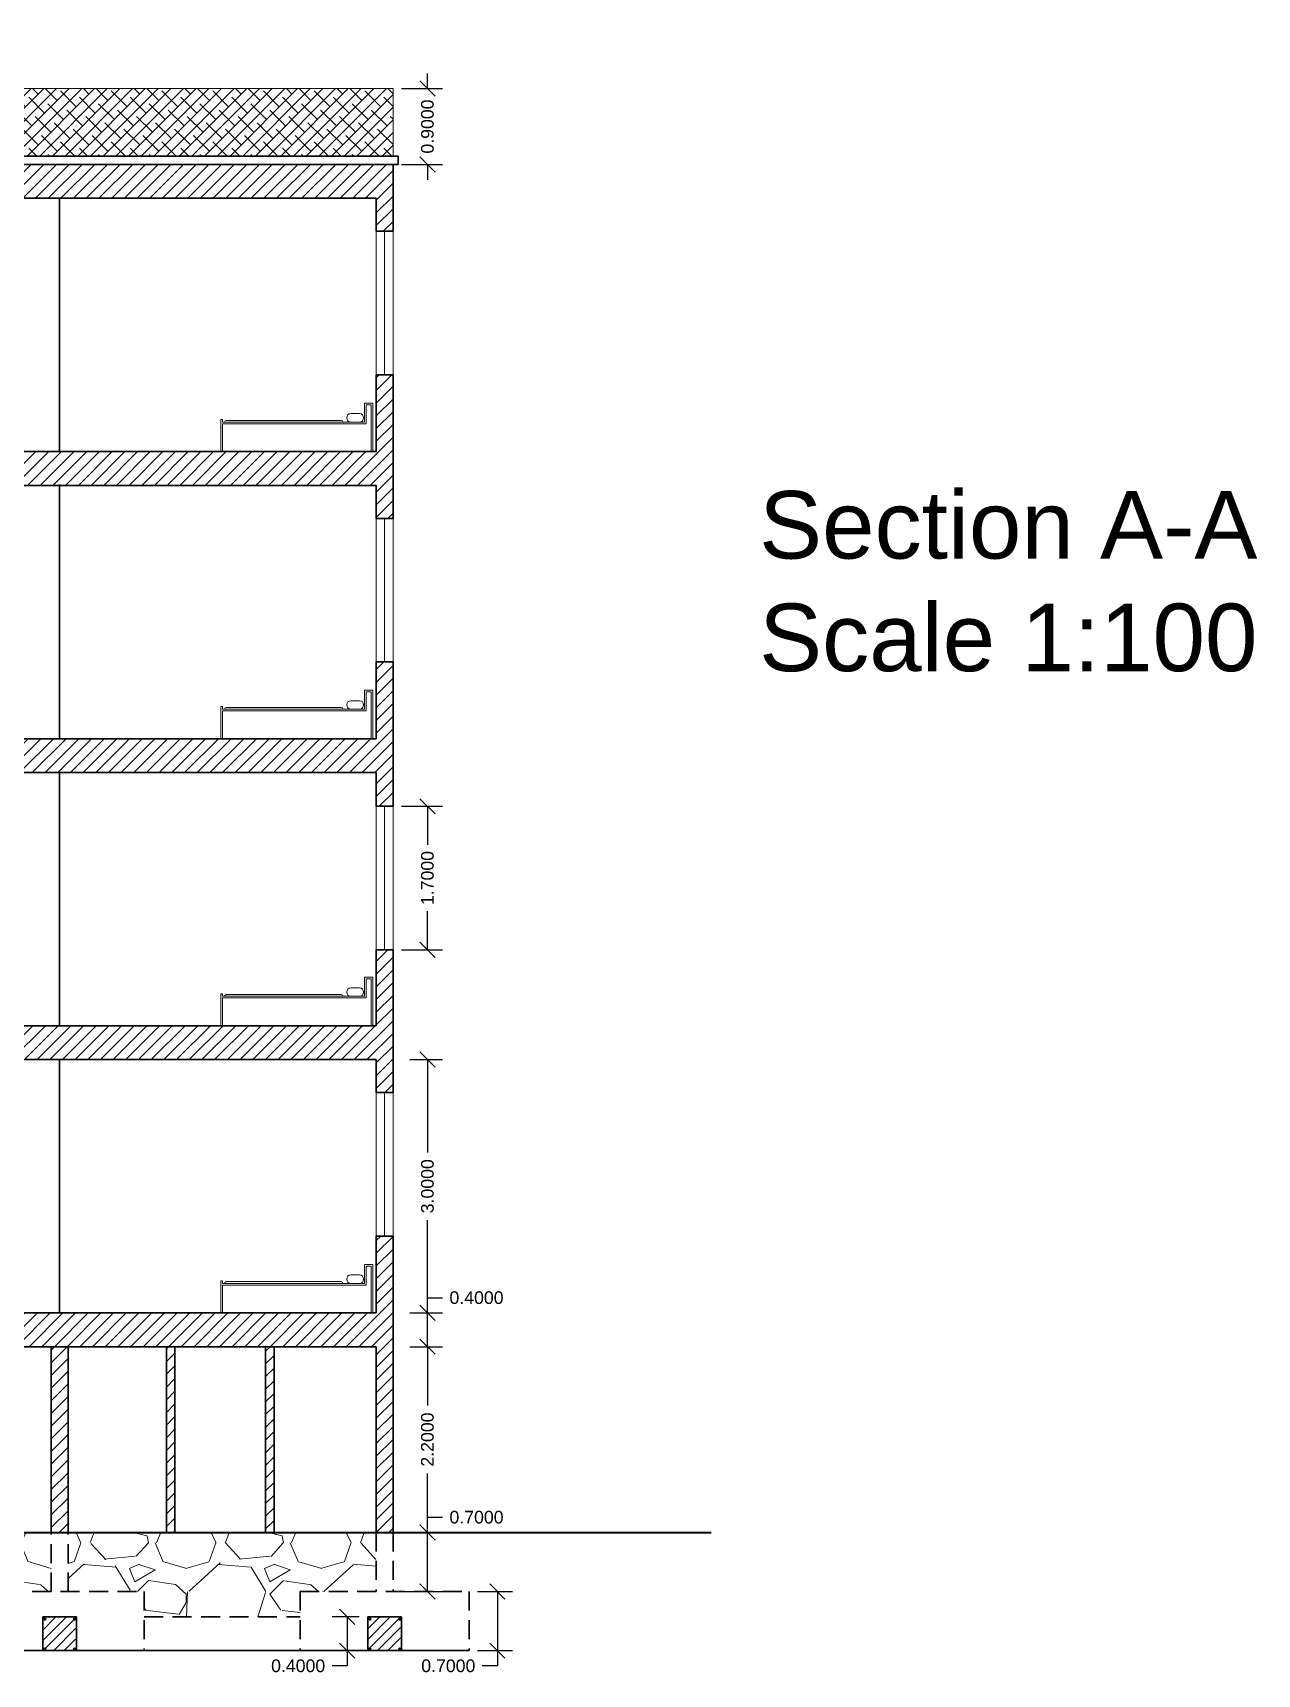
# Model space of a CAD drawing. Header units: inches. Extents: x 31 to 62.3, y 33.7 to 54.4.
# Drawn here: x 47.79 to 62.29, y 33.65 to 53.09 of the extents above; entities that cross this region are included whole.
import ezdxf

# ---------------------------------------------------------------- set-up
doc = ezdxf.new("R2010")
doc.units = ezdxf.units.IN
doc.header["$LTSCALE"] = 0.9
doc.header["$MEASUREMENT"] = 0
doc.linetypes.add('DASHED2', pattern=[0.375, 0.25, -0.125])
doc.styles.get("Standard").update_dxf_attribs({"font": 'arial.ttf'})
doc.dimstyles.get("Standard").update_dxf_attribs({"dimtxt": 0.15, "dimasz": 0.18, "dimexe": 0.18, "dimexo": 0.1, "dimgap": 0.09, "dimtad": 0, "dimtoh": 1, "dimdec": 4, "dimzin": 0, "dimdsep": 46, "dimtxsty": 'Standard', "dimblk": 'OBLIQUE', "dimcen": 0.09, "dimadec": 0, "dimazin": 0, "dimtfac": 1, "dimtdec": 4, "dimtofl": 0, "dimtmove": 0, "dimatfit": 3, "dimldrblk": 'OBLIQUE', "dimfxl": 1, "dimtolj": 1, "dimtzin": 0, "dimarcsym": 0})
pattern_1 = [(45, (0, 0), (-0.07513009550107068, 0.07513009550107068), [])]

# ---------------------------------------------------------------- blocks, each defined once
blk = doc.blocks.new('_Oblique')
at = {"color": 0, "linetype": 'ByBlock', "lineweight": -2}
blk.add_line((-0.5, -0.5), (0.5, 0.5), dxfattribs=at)
blk = doc.blocks.new('*D7')
at = {"color": 0, "lineweight": -2, "transparency": 16777216}
for p, q in [((52.26094364487037, 37.5321028570538), (52.64771582678019, 37.5321028570538)), ((52.46771582678019, 37.5321028570538), (52.46771582678019, 36.83448348461178)), ((52.46771582678019, 35.3321028570538), (52.46771582678019, 36.02972222949582)), ((52.26094364487038, 35.3321028570538), (52.64771582678019, 35.3321028570538))]:
    blk.add_line(p, q, dxfattribs=at)
at = {"layer": 'Defpoints', "color": 0, "lineweight": 9, "transparency": 16777216}
for p in [(51.86094364487037, 37.5321028570538), (51.86094364487038, 35.3321028570538), (52.46771582678019, 35.3321028570538)]:
    blk.add_point(p, dxfattribs=at)
at = {"color": 0, "lineweight": -2, "transparency": 16777216, "xscale": 0.18, "yscale": 0.18, "zscale": 0.18}
for p, rotation in [((52.46771582678019, 37.5321028570538), 90), ((52.46771582678019, 35.3321028570538), 270)]:
    blk.add_blockref('_Oblique', p, dxfattribs=dict(at, rotation=rotation))
at = {"color": 0, "lineweight": 9, "transparency": 16777216, "insert": (52.46771582678019, 36.43210285705378), "char_height": 0.15, "attachment_point": 5, "rotation": 90}
blk.add_mtext('\\A1;2.2000', dxfattribs=at)
blk = doc.blocks.new('*D8')
at = {"color": 0, "lineweight": -2, "transparency": 16777216}
for p, q in [((53.06094364487038, 34.63210285705379), (53.47603471502475, 34.63210285705379)), ((53.29603471502475, 34.63210285705379), (53.29603471502475, 33.93210285705379)), ((53.06094364487038, 33.93210285705379), (53.47603471502475, 33.93210285705379)), ((53.29603471502475, 33.93210285705379), (53.29603471502475, 33.75210285705379)), ((53.29603471502475, 33.75210285705379), (53.11603471502475, 33.75210285705379))]:
    blk.add_line(p, q, dxfattribs=at)
at = {"layer": 'Defpoints', "color": 0, "lineweight": 9, "transparency": 16777216}
for p in [(52.96094364487038, 34.63210285705379), (52.96094364487038, 33.93210285705379), (53.29603471502475, 33.93210285705379)]:
    blk.add_point(p, dxfattribs=at)
at = {"color": 0, "lineweight": -2, "transparency": 16777216, "xscale": 0.18, "yscale": 0.18, "zscale": 0.18}
for p, rotation in [((53.29603471502475, 34.63210285705379), 90), ((53.29603471502475, 33.93210285705379), 270)]:
    blk.add_blockref('_Oblique', p, dxfattribs=dict(at, rotation=rotation))
at = {"color": 0, "lineweight": 9, "transparency": 16777216, "insert": (52.71493307791696, 33.75210285705377), "char_height": 0.15, "attachment_point": 5}
blk.add_mtext('\\A1;0.7000', dxfattribs=at)
blk = doc.blocks.new('*D9')
at = {"color": 0, "lineweight": -2, "transparency": 16777216}
for p, q in [((51.66094364487037, 34.3321028570538), (51.33788642792832, 34.3321028570538)), ((51.51788642792832, 34.3321028570538), (51.51788642792832, 33.9321028570538)), ((51.66094364487037, 33.9321028570538), (51.33788642792832, 33.9321028570538)), ((51.51788642792832, 33.9321028570538), (51.51788642792832, 33.7521028570538)), ((51.51788642792832, 33.7521028570538), (51.33788642792832, 33.7521028570538))]:
    blk.add_line(p, q, dxfattribs=at)
at = {"layer": 'Defpoints', "color": 0, "lineweight": 9, "transparency": 16777216}
for p in [(51.76094364487037, 34.3321028570538), (51.51788642792832, 33.9321028570538), (51.76094364487037, 33.9321028570538)]:
    blk.add_point(p, dxfattribs=at)
at = {"color": 0, "lineweight": -2, "transparency": 16777216, "xscale": 0.18, "yscale": 0.18, "zscale": 0.18}
for p, rotation in [((51.51788642792832, 34.3321028570538), 90), ((51.51788642792832, 33.9321028570538), 270)]:
    blk.add_blockref('_Oblique', p, dxfattribs=dict(at, rotation=rotation))
at = {"color": 0, "lineweight": 9, "transparency": 16777216, "insert": (50.93678479082053, 33.75210285705378), "char_height": 0.15, "attachment_point": 5}
blk.add_mtext('\\A1;0.4000', dxfattribs=at)
blk = doc.blocks.new('*D10')
at = {"color": 0, "lineweight": -2, "transparency": 16777216}
for p, q in [((52.46771582678014, 35.3321028570538), (52.46771582678014, 35.5121028570538)), ((52.46771582678014, 35.5121028570538), (52.64771582678014, 35.5121028570538)), ((52.16094364487038, 35.3321028570538), (52.64771582678014, 35.3321028570538)), ((52.46771582678014, 34.63210285705379), (52.46771582678014, 35.3321028570538)), ((52.16094364487038, 34.63210285705379), (52.64771582678014, 34.63210285705379))]:
    blk.add_line(p, q, dxfattribs=at)
at = {"layer": 'Defpoints', "color": 0, "lineweight": 9, "transparency": 16777216}
for p in [(52.06094364487038, 35.3321028570538), (52.46771582678014, 35.3321028570538), (52.06094364487038, 34.63210285705379)]:
    blk.add_point(p, dxfattribs=at)
at = {"color": 0, "lineweight": -2, "transparency": 16777216, "xscale": 0.18, "yscale": 0.18, "zscale": 0.18}
for p, rotation in [((52.46771582678014, 35.3321028570538), 90), ((52.46771582678014, 34.63210285705379), 270)]:
    blk.add_blockref('_Oblique', p, dxfattribs=dict(at, rotation=rotation))
at = {"color": 0, "lineweight": 9, "transparency": 16777216, "insert": (53.04881746388791, 35.51210285705378), "char_height": 0.15, "attachment_point": 5}
blk.add_mtext('\\A1;0.7000', dxfattribs=at)
blk = doc.blocks.new('*D11')
at = {"color": 0, "lineweight": -2, "transparency": 16777216}
for p, q in [((52.46771582678025, 37.9321028570538), (52.46771582678025, 38.1121028570538)), ((52.46771582678025, 38.1121028570538), (52.64771582678025, 38.1121028570538)), ((52.26094364487037, 37.9321028570538), (52.64771582678025, 37.9321028570538)), ((52.46771582678025, 37.53210285705379), (52.46771582678025, 37.9321028570538)), ((52.26094364487038, 37.53210285705379), (52.64771582678025, 37.53210285705379))]:
    blk.add_line(p, q, dxfattribs=at)
at = {"layer": 'Defpoints', "color": 0, "lineweight": 9, "transparency": 16777216}
for p in [(51.86094364487037, 37.9321028570538), (52.46771582678025, 37.9321028570538), (51.86094364487038, 37.53210285705379)]:
    blk.add_point(p, dxfattribs=at)
at = {"color": 0, "lineweight": -2, "transparency": 16777216, "xscale": 0.18, "yscale": 0.18, "zscale": 0.18}
for p, rotation in [((52.46771582678025, 37.9321028570538), 90), ((52.46771582678025, 37.53210285705379), 270)]:
    blk.add_blockref('_Oblique', p, dxfattribs=dict(at, rotation=rotation))
at = {"color": 0, "lineweight": 9, "transparency": 16777216, "insert": (53.04881746388802, 38.11210285705378), "char_height": 0.15, "attachment_point": 5}
blk.add_mtext('\\A1;0.4000', dxfattribs=at)
blk = doc.blocks.new('*D12')
at = {"color": 0, "lineweight": -2, "transparency": 16777216}
for p, q in [((52.26094364487039, 40.93210285705379), (52.64771582678031, 40.93210285705379)), ((52.46771582678031, 40.93210285705379), (52.46771582678031, 39.83315333454357)), ((52.46771582678031, 37.93210285705381), (52.46771582678031, 39.03105237956403)), ((52.26094364487039, 37.93210285705381), (52.64771582678031, 37.93210285705381))]:
    blk.add_line(p, q, dxfattribs=at)
at = {"layer": 'Defpoints', "color": 0, "lineweight": 9, "transparency": 16777216}
for p in [(51.86094364487039, 40.93210285705379), (52.46771582678031, 40.93210285705379), (51.86094364487039, 37.93210285705381)]:
    blk.add_point(p, dxfattribs=at)
at = {"color": 0, "lineweight": -2, "transparency": 16777216, "xscale": 0.18, "yscale": 0.18, "zscale": 0.18}
for p, rotation in [((52.46771582678031, 40.93210285705379), 90), ((52.46771582678031, 37.93210285705381), 270)]:
    blk.add_blockref('_Oblique', p, dxfattribs=dict(at, rotation=rotation))
at = {"color": 0, "lineweight": 9, "transparency": 16777216, "insert": (52.4677158267803, 39.43210285705378), "char_height": 0.15, "attachment_point": 5, "rotation": 90}
blk.add_mtext('\\A1;3.0000', dxfattribs=at)
blk = doc.blocks.new('*D20')
at = {"color": 0, "lineweight": -2, "transparency": 16777216}
for p, q in [((52.16094364487038, 43.9321028570538), (52.64771582678033, 43.9321028570538)), ((52.46771582678033, 43.9321028570538), (52.46771582678033, 43.47614446687644)), ((52.46771582678033, 42.2321028570538), (52.46771582678033, 42.68806124723115)), ((52.16094364487037, 42.2321028570538), (52.64771582678033, 42.2321028570538))]:
    blk.add_line(p, q, dxfattribs=at)
at = {"layer": 'Defpoints', "color": 0, "lineweight": 9, "transparency": 16777216}
for p in [(52.06094364487038, 43.9321028570538), (52.06094364487037, 42.2321028570538), (52.46771582678033, 42.2321028570538)]:
    blk.add_point(p, dxfattribs=at)
at = {"color": 0, "lineweight": -2, "transparency": 16777216, "xscale": 0.18, "yscale": 0.18, "zscale": 0.18}
for p, rotation in [((52.46771582678033, 43.9321028570538), 90), ((52.46771582678033, 42.2321028570538), 270)]:
    blk.add_blockref('_Oblique', p, dxfattribs=dict(at, rotation=rotation))
at = {"color": 0, "lineweight": 9, "transparency": 16777216, "insert": (52.46771582678033, 43.08210285705378), "char_height": 0.15, "attachment_point": 5, "rotation": 90}
blk.add_mtext('\\A1;1.7000', dxfattribs=at)
blk = doc.blocks.new('*D21')
at = {"color": 0, "lineweight": -2, "transparency": 16777216}
for p, q in [((52.46771582678044, 52.43210285705396), (52.46771582678044, 52.61210285705396)), ((52.16094364487039, 52.43210285705396), (52.64771582678044, 52.43210285705396)), ((52.16094364487038, 51.53210285705381), (52.64771582678044, 51.53210285705381)), ((52.46771582678044, 51.53210285705381), (52.46771582678044, 51.35210285705381))]:
    blk.add_line(p, q, dxfattribs=at)
at = {"layer": 'Defpoints', "color": 0, "lineweight": 9, "transparency": 16777216}
for p in [(52.06094364487038, 52.43210285705396), (52.46771582678044, 52.43210285705396), (52.06094364487038, 51.53210285705381)]:
    blk.add_point(p, dxfattribs=at)
at = {"color": 0, "lineweight": -2, "transparency": 16777216, "xscale": 0.18, "yscale": 0.18, "zscale": 0.18}
for p, rotation in [((52.46771582678044, 52.43210285705396), 270), ((52.46771582678044, 51.53210285705381), 90)]:
    blk.add_blockref('_Oblique', p, dxfattribs=dict(at, rotation=rotation))
at = {"color": 0, "lineweight": 9, "transparency": 16777216, "insert": (52.46771582678044, 51.98210285705386), "char_height": 0.15, "attachment_point": 5, "rotation": 90}
blk.add_mtext('\\A1;0.9000', dxfattribs=at)

msp = doc.modelspace()

# ---------------------------------------------------------------- hatches: boundary and pattern name
at = {"lineweight": 9, "true_color": 0xafd9aa}
h = msp.add_hatch(dxfattribs=at)
h.set_pattern_fill('ANSI38', color=9, scale=0.85)
h.set_pattern_definition([(45, (0, 0), (-0.07513009550107068, 0.07513009550107068), []), (135, (0, 0), (-0.225390286503212, 0.07513009550107069), [0.265625, -0.159375])])
h.paths.add_polyline_path([(42.21094364487035, 52.43210285705384), (34.06094364487035, 52.43210285705378), (34.06094364487036, 51.63210285705378), (42.21094364487035, 51.63210285705378)])
h.paths.add_polyline_path([(52.06094364487034, 52.43210285705393), (45.21094364487035, 52.43210285705387), (45.21094364487035, 51.63210285705377), (52.06094364487036, 51.63210285705377)])
h.paths.add_polyline_path([(46.05446628905058, 52.37608307533483), (46.05446628905058, 53.09201076974138), (45.74535987704512, 53.09201076974138), (45.74535987704512, 52.37608307533483)], flags=9)
at = {"lineweight": 9}
h = msp.add_hatch(dxfattribs=at)
h.set_pattern_fill('ANSI31', color=256, scale=0.85)
h.set_pattern_definition(pattern_1)
h.paths.add_polyline_path([(52.06094364487035, 49.04210285705378), (51.86094364487035, 49.04210285705378), (51.86094364487035, 48.13210285705378), (45.01094364487034, 48.13210285705378), (45.01094364487034, 47.73210285705378), (51.86094364487035, 47.73210285705378), (51.86094364487034, 47.34210285705378), (52.06094364487035, 47.34210285705378)])
h.paths.add_polyline_path([(52.06094364487035, 45.64210285705378), (51.86094364487034, 45.64210285705378), (51.86094364487035, 44.73210285705378), (45.01094364487034, 44.73210285705377), (43.61094364487035, 44.73210285705379), (43.61094364487041, 44.33210285705378), (45.01094364487036, 44.33210285705378), (51.86094364487035, 44.33210285705378), (51.86094364487035, 43.93210285705378), (52.06094364487035, 43.93210285705378)])
h.paths.add_polyline_path([(52.06094364487035, 42.23210285705378), (51.86094364487035, 42.23210285705378), (51.86094364487035, 41.33210285705378), (45.01094364487034, 41.33210285705378), (43.61094364487035, 41.33210285705379), (43.61094364487034, 40.93210285705378), (45.01094364487034, 40.93210285705378), (51.86094364487036, 40.93210285705378), (51.86094364487037, 40.54210285705378), (52.06094364487035, 40.54210285705378)])
h.paths.add_polyline_path([(52.06094364487035, 38.84210285705377), (51.86094364487037, 38.84210285705377), (51.86094364487036, 37.93210285705378), (43.61094364487034, 37.93210285705378), (43.61094364487034, 37.53210285705379), (51.86094364487035, 37.53210285705379), (51.86094364487035, 35.33210285705378), (52.06094364487035, 35.33210285705378)])
h.paths.add_polyline_path([(45.01094364487034, 51.53210285705378), (45.0109436448703, 51.13210285705377), (51.86094364487035, 51.13210285705378), (51.86094364487035, 50.74210285705378), (52.06094364487035, 50.74210285705378), (52.06094364487035, 51.53210285705378)])
h = msp.add_hatch(dxfattribs=at)
h.set_pattern_fill('ANSI31', color=256, scale=0.85)
h.set_pattern_definition(pattern_1)
h.paths.add_polyline_path([(48.21094364487035, 37.53210285705379), (48.01094364487034, 37.53210285705379), (48.01094364487034, 35.33210285705378), (48.21094364487035, 35.33210285705378)])
h = msp.add_hatch(dxfattribs=at)
h.set_pattern_fill('ANSI31', color=256, scale=0.85)
h.set_pattern_definition(pattern_1)
h.paths.add_polyline_path([(49.47594364487035, 37.53210285705379), (49.37594364487035, 37.53210285705379), (49.37594364487035, 35.33210285705378), (49.47594364487035, 35.33210285705378)])
h.paths.add_polyline_path([(50.65094364487035, 37.53210285705379), (50.55094364487034, 37.53210285705379), (50.55094364487034, 35.33210285705378), (50.65094364487035, 35.33210285705378)])
h = msp.add_hatch(dxfattribs=at)
h.set_pattern_fill('GRAVEL', color=15, scale=1.6)
h.set_pattern_definition([(228.012787504, (1.152, 1.6), (-12.8000000000001, -14.4), [0.2152576, -21.31054087531792]), (184.969740728, (1.008, 1.44), (19.19999999999996, 1.600000000000056), [0.3693888, -36.56947961796799]), (132.510447078, (0.64, 1.408), (16.00000000000018, -17.59999999999978), [0.2604608, -25.78565215375952]), (267.273689006, (0.016, 1.008), (1.600000000000039, 32.00000000000003), [0.3363807999999999, -33.30169286660639]), (292.833654178, (0, 0.6719999999999999), (-7.99999999999998, 19.20000000000005), [0.3298479999999999, -32.65499700494127]), (357.273689006, (0.128, 0.368), (-32.00000000000003, 1.600000000000041), [0.3363807999999999, -33.30169286660639]), (37.6942404667, (0.4639999999999999, 0.352), (-20.8, -15.99999999999996), [0.4448463999999999, -44.03975767826559]), (72.2553283749, (0.816, 0.624), (11.20000000000004, 35.2), [0.4199807999999999, -41.57811439490143]), (121.429565615, (0.9439999999999998, 1.024), (-12.80000000000003, 20.79999999999998), [0.33752, -33.41451697556639]), (175.236358309, (0.7679999999999999, 1.312), (17.59999999999997, -1.600000000000061), [0.3853312, -18.88122012606768]), (222.397437798, (0.384, 1.344), (-19.19999999999994, -17.59999999999995), [0.4983167999999999, -49.33340000767183]), (138.814074834, (1.6, 0.9919999999999999), (-11.20000000000005, 9.6), [0.1700815999999999, -16.83815170037552]), (171.46923439, (1.472, 1.104), (20.8, -3.199999999999992), [0.3235792, -32.0344182658512]), (225, (1.152, 1.152), (-1.77635683940025e-16, -1.599999999999893), [0.2262736, -2.03646809979696]), (203.198590514, (1.04, 1.344), (7.999999999999982, 3.19999999999996), [0.1218528, -12.06338416938224]), (291.801409486, (0.9279999999999998, 1.296), (-1.599999999999494, 4.800000000000164), [0.1723248, -8.4439388914152]), (30.96375653209999, (0.9919999999999999, 1.136), (4.800000000000085, 3.199999999999967), [0.2798864, -9.049636631752477]), (161.565051177, (1.232, 1.28), (3.200000000000018, -1.599999999999963), [0.2023856, -4.857258656269439]), (16.389540334, (0, 1.296), (15.99999999999994, 4.80000000000007), [0.28352, -28.06855223467104]), (70.3461759419, (0.272, 1.376), (-6.400000000001952, -17.60000000000543), [0.2378575999999999, -23.5478523957104]), (293.198590514, (1.232, 1.6), (-3.199999999999953, 7.999999999999985), [0.243704, -11.94153296938224]), (343.610459666, (1.328, 1.376), (-15.99999999999994, 4.800000000000069), [0.2835199999999999, -28.06855223467039]), (339.44395478, (0, 0.304), (-8.000000000000057, 3.200000000000039), [0.2734079999999999, -13.396997992508]), (294.775140569, (0.256, 0.208), (-8.000000000000007, 17.6), [0.2290848, -22.6794289012416]), (66.8014094864, (1.248, 0), (3.19999999999997, 7.999999999999951), [0.243704, -11.94153296938224]), (17.3540246363, (1.344, 0.224), (-20.79999999999996, -6.39999999999994), [0.2682096, -26.552677782784]), (69.44395478040002, (0.4639999999999999, 0), (-3.200000000000011, -7.999999999999927), [0.136704, -13.533701992508]), (101.309932474, (1.152, 0), (-1.599999999999942, 6.400000000000019), [0.08158399999999999, -8.07684722174848]), (165.963756532, (1.136, 0.08), (4.799999999999933, -1.600000000000002), [0.329848, -6.26712100098832]), (186.009005957, (0.816, 0.16), (16.00000000000007, 1.599999999999973), [0.30568, -30.26227707926848]), (303.690067526, (0.9919999999999999, 0.9919999999999999), (-1.599999999999979, 3.199999999999977), [0.2307551999999999, -5.538126840742398]), (353.157226587, (1.12, 0.7999999999999999), (27.20000000000002, -3.200000000000084), [0.4028704, -39.88410019844528]), (60.9453959009, (1.52, 0.7519999999999999), (-6.39999999999996, -11.19999999999996), [0.1647296, -16.3082786255792]), (90, (1.6, 0.896), (-1.6, 1.6), [0.09599999999999999, -1.504]), (120.256437164, (0.7839999999999999, 0.208), (6.400000000000014, -11.20000000000001), [0.2222784, -22.00563198311968]), (48.01278750420001, (0.6719999999999999, 0.4), (12.8, 14.39999999999996), [0.4305151999999999, -21.09528327531791]), (0, (0.9599999999999999, 0.72), (1.6, 1.6), [0.416, -1.184]), (325.3048464690001, (1.376, 0.72), (16.00000000000022, -11.19999999999972), [0.2529823999999999, -25.0452388813472]), (254.054604099, (1.584, 0.576), (-1.60000000000006, -6.400000000000007), [0.2329632, -11.4152126228488]), (207.645975364, (1.52, 0.352), (-30.39999999999992, -16.00000000000007), [0.379304, -37.55115869161503]), (175.42607874, (1.184, 0.176), (-20.79999999999993, 1.600000000000002), [0.4012784, -39.72651745275024])])
h.paths.add_polyline_path([(39.06094364487035, 35.33210285705378), (34.26094364487035, 35.33210285705378), (34.26094364487035, 34.63210285705379), (35.06094364487035, 34.63210285705379), (35.06094364487035, 34.33210285705378), (38.16094364487035, 34.33210285705378), (38.16094364487035, 34.63210285705379), (39.06094364487035, 34.63210285705379)])
h.paths.add_polyline_path([(42.21094364487035, 35.33210285705378), (39.26094364487035, 35.33210285705378), (39.26094364487035, 34.63210285705379), (40.16094364487035, 34.63210285705379), (40.16094364487035, 34.33210285705378), (41.31094364487035, 34.33210285705378), (41.31094364487035, 34.63210285705378), (42.21094364487035, 34.63210285705378)])
h.paths.add_polyline_path([(45.01094364487034, 35.33210285705378), (42.41094364487035, 35.33210285705378), (42.41094364487035, 34.63210285705378), (43.31094364487035, 34.63210285705378), (43.31094364487035, 34.33210285705378), (44.11094364487035, 34.33210285705378), (44.11094364487035, 34.63210285705378), (45.01094364487034, 34.63210285705378)])
h.paths.add_polyline_path([(48.01094364487034, 35.33210285705378), (45.21094364487035, 35.33210285705378), (45.21094364487035, 34.63210285705378), (46.11094364487035, 34.63210285705378), (46.11094364487035, 34.33210285705378), (47.11094364487035, 34.33210285705378), (47.11094364487035, 34.63210285705378), (48.01094364487034, 34.63210285705378)])
h.paths.add_polyline_path([(51.86094364487035, 35.33210285705378), (48.21094364487035, 35.33210285705378), (48.21094364487035, 34.63210285705378), (49.11094364487035, 34.63210285705378), (49.11094364487035, 34.33210285705378), (50.96094364487035, 34.33210285705378), (50.96094364487035, 34.63210285705378), (51.86094364487035, 34.63210285705378)])
h = msp.add_hatch(dxfattribs=at)
h.set_pattern_fill('ANSI31', color=256, scale=0.7)
h.set_pattern_definition([(45, (0, 0), (-0.06187184335382291, 0.06187184335382291), [])])
h.paths.add_polyline_path([(34.42766889065172, 34.30640040780764, -1), (34.44985170717257, 34.30640040780764), (34.46094364487035, 34.33210285705378), (34.06094364487035, 34.33210285705378), (34.06094364487035, 33.93210285705378), (34.08605319236851, 33.93874638470327, -0.414213562373095), (34.07496178410808, 33.9498377929637, -1), (34.09714460062894, 33.9498377929637, -0.414213562373095), (34.08605319236851, 33.93874638470327), (34.43875619952289, 33.93874638546084, -0.4141053130545006), (34.4276688906517, 33.9498377929637, -1), (34.44985170717256, 33.9498377929637), (34.4498470409206, 34.3060787109978, -0.9856000702184601)])
h.paths.add_polyline_path([(34.07496178410808, 34.30640040780764, -1), (34.09714460062894, 34.30640040780764, -1)], flags=16)
h.paths.add_polyline_path([(39.32766889065172, 34.30640040780764, -1), (39.34985170717257, 34.30640040780764), (39.36094364487035, 34.33210285705378), (38.96094364487035, 34.33210285705378), (38.96094364487035, 33.93210285705378), (38.98605319236851, 33.93874638470327, -0.414213562373095), (38.97496178410808, 33.9498377929637, -1), (38.99714460062894, 33.9498377929637, -0.414213562373095), (38.98605319236851, 33.93874638470327), (39.33875466321918, 33.93874638613506, -0.4140647472324367), (39.3276688906517, 33.9498377929637, -1), (39.34985170717255, 33.9498377929637), (39.34984704092059, 34.3060787109978, -0.9856000702187971)])
h.paths.add_polyline_path([(38.97496178410808, 34.30640040780764, -1), (38.99714460062894, 34.30640040780764, -1)], flags=16)
h.paths.add_polyline_path([(42.47766889065171, 34.30640040780764, -1), (42.49985170717257, 34.30640040780764), (42.51094364487034, 34.33210285705378), (42.11094364487035, 34.33210285705378), (42.11094364487035, 33.93210285705378), (42.13605319236851, 33.93874638470327, -0.414213562373095), (42.12496178410808, 33.9498377929637, -1), (42.14714460062893, 33.9498377929637, -0.414213562373095), (42.13605319236851, 33.93874638470327), (42.48875287454192, 33.93874638718813, -0.4140175189946306), (42.4776688906517, 33.9498377929637, -1), (42.49985170717255, 33.9498377929637), (42.49984704092059, 34.3060787109978, -0.9856000702187971)])
h.paths.add_polyline_path([(42.12496178410808, 34.30640040780764, -1), (42.14714460062893, 34.30640040780764, -1)], flags=16)
h.paths.add_polyline_path([(45.27766889065171, 34.30640040780764, -1), (45.29985170717256, 34.30640040780764), (45.31094364487034, 34.33210285705378), (44.91094364487034, 34.33210285705378), (44.91094364487034, 33.93210285705378), (44.9360531923685, 33.93874638470327, -0.414213562373095), (44.92496178410808, 33.9498377929637, -1), (44.94714460062893, 33.9498377929637, -0.414213562373095), (44.9360531923685, 33.93874638470327), (45.288749956852, 33.93874638952494, -0.4139404836759758), (45.2776688906517, 33.9498377929637, -1), (45.29985170717255, 33.9498377929637), (45.29984704092059, 34.3060787109978, -0.9856000702187971)])
h.paths.add_polyline_path([(44.92496178410808, 34.30640040780764, -1), (44.94714460062893, 34.30640040780764, -1)], flags=16)
h.paths.add_polyline_path([(48.27766889065171, 34.30640040780764, -1), (48.29985170717256, 34.30640040780764), (48.31094364487034, 34.33210285705378), (47.91094364487034, 34.33210285705378), (47.91094364487034, 33.93210285705378), (47.9360531923685, 33.93874638470327, -0.414213562373095), (47.92496178410808, 33.9498377929637, -1), (47.94714460062893, 33.9498377929637, -0.414213562373095), (47.9360531923685, 33.93874638470327), (48.28874243516938, 33.93874639908889, -0.4137419090857337), (48.2776688906517, 33.9498377929637, -1), (48.29985170717255, 33.9498377929637), (48.29984704092059, 34.3060787109978, -0.9856000702187971)])
h.paths.add_polyline_path([(47.92496178410808, 34.30640040780764, -1), (47.94714460062893, 34.30640040780764, -1)], flags=16)
h.paths.add_polyline_path([(52.12766889065171, 34.30640040780764, -1), (52.14985170717257, 34.30640040780764), (52.16094364487034, 34.33210285705378), (51.76094364487034, 34.33210285705378), (51.76094364487034, 33.93210285705378), (51.78605319236851, 33.93874638470327, -0.414213562373095), (51.77496178410808, 33.9498377929637, -1), (51.79714460062893, 33.9498377929637, -0.414213562373095), (51.78605319236851, 33.93874638470327), (52.06094364487064, 33.93210285705378), (52.13876029891212, 33.93874638470327, -0.414213562373095), (52.1276688906517, 33.9498377929637, -1), (52.14985170717255, 33.9498377929637), (52.14984704092059, 34.3060787109978, -0.9856000702133609)])
h.paths.add_polyline_path([(51.77496178410808, 34.30640040780764, -1), (51.79714460062893, 34.30640040780764, -1)], flags=16)

# ---------------------------------------------------------------- linework, layer by layer
for p, q in [((45.21094364487034, 52.43210285705387), (52.06094364487034, 52.43210285705393)), ((52.06094364487036, 51.63210285705377), (52.06094364487034, 52.43210285705393)), ((51.86094364487035, 49.04210285705378), (51.86094364487035, 50.74210285705378)), ((51.96094364487035, 50.74210285705378), (51.96094364487035, 49.04210285705378)), ((52.06094364487035, 50.74210285705378), (52.06094364487035, 49.04210285705378)), ((51.86094364487034, 45.64210285705377), (51.86094364487034, 47.34210285705377)), ((51.96094364487035, 47.34210285705378), (51.96094364487035, 45.64210285705378)), ((52.06094364487035, 47.34210285705378), (52.06094364487035, 45.64210285705378)), ((51.86094364487035, 43.93210285705378), (51.86094364487035, 42.23210285705378)), ((51.96094364487035, 43.93210285705378), (51.96094364487035, 42.23210285705378)), ((52.06094364487035, 43.93210285705378), (52.06094364487034, 42.23210285705378)), ((51.86094364487035, 40.54210285705378), (51.86094364487035, 38.84210285705377)), ((51.96094364487035, 40.54210285705378), (51.96094364487035, 38.84210285705377)), ((52.06094364487035, 40.54210285705378), (52.06094364487035, 38.84210285705377))]:
    msp.add_line(p, q, dxfattribs=at)
at = {"lineweight": 30}
for p, q in [((45.01094364487032, 51.63210285705378), (52.12094364487035, 51.63210285705377)), ((52.06094364487035, 51.53210285705378), (52.12094364487035, 51.53210285705378)), ((52.12094364487035, 51.53210285705378), (52.12094364487035, 51.63210285705378)), ((45.01094364487034, 51.13210285705378), (51.86094364487035, 51.13210285705378)), ((48.11094364487035, 51.14210285705378), (48.11094364487035, 48.14210285705378)), ((51.86094364487035, 51.13210285705379), (51.86094364487035, 50.74210285705378)), ((51.86094364487035, 50.74210285705378), (52.06094364487035, 50.74210285705378)), ((51.86094364487035, 49.04210285705378), (52.06094364487035, 49.04210285705378)), ((51.86094364487035, 49.04210285705378), (51.86094364487035, 48.13210285705378)), ((51.86094364487035, 48.13210285705378), (45.01094364487034, 48.13210285705378)), ((45.01094364487034, 47.73210285705378), (51.86094364487035, 47.73210285705378)), ((48.11094364487035, 47.74210285705378), (48.11094364487035, 44.74210285705378)), ((51.86094364487035, 47.73210285705379), (51.86094364487034, 47.34210285705377)), ((51.86094364487035, 47.34210285705378), (52.06094364487035, 47.34210285705378)), ((51.86094364487035, 45.64210285705378), (52.06094364487035, 45.64210285705378)), ((51.86094364487034, 45.64210285705377), (51.86094364487035, 44.73210285705378)), ((51.86094364487035, 44.73210285705378), (45.01094364487034, 44.73210285705377)), ((45.01094364487034, 44.33210285705378), (51.86094364487035, 44.33210285705378)), ((48.11094364487035, 44.33210285705378), (48.11094364487035, 41.33210285705378)), ((51.86094364487035, 44.33210285705378), (51.86094364487035, 43.93210285705378)), ((51.86094364487035, 43.93210285705378), (52.06094364487035, 43.93210285705378)), ((51.86094364487035, 42.23210285705378), (52.06094364487035, 42.23210285705378)), ((51.86094364487035, 42.23210285705378), (51.86094364487035, 41.33210285705379)), ((51.86094364487035, 41.33210285705378), (45.01094364487034, 41.33210285705378)), ((45.01094364487034, 40.93210285705378), (51.86094364487035, 40.93210285705378)), ((48.11094364487035, 40.94210285705378), (48.11094364487035, 37.94210285705378)), ((51.86094364487036, 40.93210285705378), (51.86094364487037, 40.54210285705378)), ((51.86094364487035, 40.54210285705378), (52.06094364487035, 40.54210285705378)), ((51.86094364487035, 38.84210285705377), (52.06094364487035, 38.84210285705377)), ((51.86094364487037, 38.84210285705378), (51.86094364487036, 37.93210285705379)), ((51.86094364487035, 37.93210285705378), (43.56094364487036, 37.93210285705378)), ((43.56094364487035, 37.53210285705379), (51.86094364487035, 37.53210285705379)), ((48.01094364487034, 35.33210285705378), (48.01094364487034, 37.53210285705379)), ((48.21094364487035, 35.33210285705378), (48.21094364487035, 37.53210285705379)), ((49.37594364487035, 37.53210285705379), (49.37594364487035, 35.33210285705378)), ((49.47594364487035, 37.53210285705379), (49.47594364487035, 35.33210285705378)), ((50.55094364487034, 37.53210285705379), (50.55094364487034, 35.33210285705378)), ((50.65094364487035, 37.53210285705379), (50.65094364487035, 35.33210285705378)), ((51.86094364487035, 37.53210285705378), (51.86094364487035, 35.33210285705378)), ((48.31094364487034, 34.33210285705378), (47.91094364487034, 34.33210285705378)), ((47.91094364487034, 34.33210285705378), (47.91094364487034, 33.93210285705378)), ((48.31094364487034, 33.93210285705378), (48.31094364487034, 34.33210285705378)), ((52.16094364487034, 34.33210285705378), (51.76094364487034, 34.33210285705378)), ((51.76094364487034, 34.33210285705378), (51.76094364487034, 33.93210285705378)), ((52.16094364487034, 33.93210285705378), (52.16094364487034, 34.33210285705378)), ((52.06094364487035, 33.93210285705378), (34.06094364487035, 33.93210285705378)), ((52.96094364487035, 33.93210285705378), (52.06094364487035, 33.93210285705378))]:
    msp.add_line(p, q, dxfattribs=at)
at = {"color": 254, "lineweight": 9, "true_color": 0xfeeab9}
for p, q in [((51.72097332886439, 48.70710285705378), (51.72097332886439, 48.48210285705378)), ((51.72097332886439, 48.70710285705378), (51.82097332886439, 48.70710285705378)), ((51.74097332886437, 48.68710285705377), (51.8009733288644, 48.68710285705378)), ((51.74097332886438, 48.68710285705378), (51.74097332886439, 48.48210285705378)), ((51.80097332886439, 48.68710285705378), (51.80097332886439, 48.13210285705378)), ((51.82097332886439, 48.70710285705378), (51.82097332886439, 48.13210285705378)), ((50.0409733288644, 48.51210285705379), (50.0209733288644, 48.51210285705379)), ((50.0209733288644, 48.51210285705379), (50.0209733288644, 48.50210285705379)), ((50.02097332886439, 48.48210285705378), (50.02097332886439, 48.50210285705379)), ((50.02097332886439, 48.13210285705378), (50.02097332886439, 48.48210285705378)), ((50.0409733288644, 48.48210285705379), (50.0409733288644, 48.51210285705379)), ((50.0409733288644, 48.50210285705379), (50.0409733288644, 48.48210285705378)), ((50.0409733288644, 48.48210285705379), (51.72097332886439, 48.48210285705378)), ((50.0409733288644, 48.46210285705379), (51.72097332886439, 48.46210285705378)), ((50.0409733288644, 48.13210285705378), (50.0409733288644, 48.46210285705379)), ((50.06575328054323, 48.48210285705379), (50.06575328054323, 48.48210285705379)), ((50.08575328054324, 48.50210285705379), (51.44602660599173, 48.50210285705379)), ((51.46602660599173, 48.48210285705379), (51.46602660599173, 48.48210285705378)), ((51.72097332886439, 48.46210285705378), (51.74097332886439, 48.46210285705378)), ((51.74097332886439, 48.48210285705378), (51.74097332886439, 48.46210285705378)), ((51.72097332886439, 45.30710285705378), (51.72097332886439, 45.08210285705378)), ((51.72097332886439, 45.30710285705378), (51.82097332886439, 45.30710285705378)), ((51.82097332886439, 45.30710285705378), (51.82097332886439, 44.73210285705378)), ((50.0409733288644, 45.11210285705379), (50.0209733288644, 45.11210285705379)), ((50.0209733288644, 45.11210285705379), (50.0209733288644, 45.10210285705379)), ((50.02097332886439, 45.08210285705378), (50.02097332886439, 45.10210285705379)), ((50.0409733288644, 45.08210285705379), (50.0409733288644, 45.11210285705379)), ((50.0409733288644, 45.10210285705379), (50.0409733288644, 45.08210285705378)), ((50.08575328054324, 45.10210285705379), (51.44602660599173, 45.10210285705379)), ((51.74097332886438, 45.28710285705378), (51.74097332886439, 45.08210285705378)), ((51.74097332886437, 45.28710285705377), (51.8009733288644, 45.28710285705378)), ((51.80097332886439, 45.28710285705378), (51.80097332886439, 44.73210285705378)), ((50.02097332886439, 44.73210285705378), (50.02097332886439, 45.08210285705378)), ((50.0409733288644, 45.08210285705379), (51.72097332886439, 45.08210285705378)), ((50.0409733288644, 44.73210285705378), (50.0409733288644, 45.06210285705379)), ((50.0409733288644, 45.06210285705379), (51.72097332886439, 45.06210285705378)), ((50.06575328054323, 45.08210285705379), (50.06575328054323, 45.08210285705379)), ((51.46602660599173, 45.08210285705379), (51.46602660599173, 45.08210285705378)), ((51.72097332886439, 45.06210285705378), (51.74097332886439, 45.06210285705378)), ((51.74097332886439, 45.08210285705378), (51.74097332886439, 45.06210285705378)), ((51.72097332886439, 41.90710285705379), (51.72097332886439, 41.68210285705378)), ((51.72097332886439, 41.90710285705379), (51.82097332886439, 41.90710285705379)), ((51.74097332886438, 41.88710285705378), (51.74097332886439, 41.68210285705378)), ((51.74097332886437, 41.88710285705378), (51.8009733288644, 41.88710285705378)), ((51.80097332886439, 41.88710285705378), (51.80097332886439, 41.33210285705378)), ((51.82097332886439, 41.90710285705379), (51.82097332886439, 41.33210285705378)), ((50.0409733288644, 41.71210285705379), (50.0209733288644, 41.71210285705379)), ((50.0209733288644, 41.71210285705379), (50.0209733288644, 41.70210285705379)), ((50.02097332886439, 41.68210285705378), (50.02097332886439, 41.70210285705379)), ((50.02097332886439, 41.33210285705378), (50.02097332886439, 41.68210285705378)), ((50.0409733288644, 41.68210285705379), (50.0409733288644, 41.71210285705379)), ((50.0409733288644, 41.70210285705379), (50.0409733288644, 41.68210285705378)), ((50.0409733288644, 41.68210285705379), (51.72097332886439, 41.68210285705378)), ((50.0409733288644, 41.33210285705378), (50.0409733288644, 41.66210285705379)), ((50.0409733288644, 41.66210285705379), (51.72097332886439, 41.66210285705378)), ((50.06575328054323, 41.68210285705379), (50.06575328054323, 41.68210285705379)), ((50.08575328054324, 41.7021028570538), (51.44602660599173, 41.7021028570538)), ((51.46602660599173, 41.68210285705379), (51.46602660599173, 41.68210285705378)), ((51.72097332886439, 41.66210285705378), (51.74097332886439, 41.66210285705378)), ((51.74097332886439, 41.68210285705378), (51.74097332886439, 41.66210285705378)), ((51.72097332886439, 38.50710285705379), (51.72097332886439, 38.28210285705379)), ((51.72097332886439, 38.50710285705379), (51.82097332886439, 38.50710285705379)), ((51.82097332886439, 38.50710285705379), (51.82097332886439, 37.93210285705378)), ((50.0409733288644, 38.31210285705379), (50.0209733288644, 38.31210285705379)), ((50.0209733288644, 38.31210285705379), (50.0209733288644, 38.30210285705379)), ((50.02097332886439, 38.28210285705379), (50.02097332886439, 38.30210285705379)), ((50.0409733288644, 38.28210285705379), (50.0409733288644, 38.31210285705379)), ((50.0409733288644, 38.30210285705379), (50.0409733288644, 38.28210285705379)), ((50.08575328054324, 38.3021028570538), (51.44602660599173, 38.3021028570538)), ((51.74097332886438, 38.48710285705378), (51.74097332886439, 38.28210285705379)), ((51.74097332886437, 38.48710285705378), (51.8009733288644, 38.48710285705378)), ((51.80097332886439, 38.48710285705378), (51.80097332886439, 37.93210285705378)), ((50.02097332886439, 37.93210285705378), (50.02097332886439, 38.28210285705379)), ((50.0409733288644, 38.28210285705379), (51.72097332886439, 38.28210285705379)), ((50.0409733288644, 37.93210285705378), (50.0409733288644, 38.26210285705379)), ((50.0409733288644, 38.26210285705379), (51.72097332886439, 38.26210285705378)), ((50.06575328054323, 38.28210285705379), (50.06575328054323, 38.28210285705379)), ((51.46602660599173, 38.28210285705379), (51.46602660599173, 38.28210285705379)), ((51.72097332886439, 38.26210285705378), (51.74097332886439, 38.26210285705378)), ((51.74097332886439, 38.28210285705379), (51.74097332886439, 38.26210285705378))]:
    msp.add_line(p, q, dxfattribs=at)
at = {"lineweight": 40}
for p, q in [((34.06094364487035, 35.33210285705378), (52.06094364487035, 35.33210285705378)), ((52.06094364487035, 35.33210285705378), (55.82761038752619, 35.33210285705378))]:
    msp.add_line(p, q, dxfattribs=at)
at = {"linetype": 'DASHED2', "lineweight": 30}
for p, q in [((48.01094364487034, 34.63210285705378), (48.01094364487034, 35.33210285705378)), ((48.21094364487035, 34.63210285705378), (48.21094364487035, 35.33210285705378)), ((51.86094364487035, 35.33210285705378), (51.86094364487035, 34.63210285705378)), ((52.06094364487035, 35.33210285705378), (52.06094364487035, 34.63210285705378)), ((47.11094364487035, 34.63210285705378), (49.11094364487035, 34.63210285705378)), ((49.11094364487035, 34.63210285705378), (49.11094364487035, 33.93210285705378)), ((50.96094364487035, 34.63210285705378), (52.96094364487035, 34.63210285705378)), ((50.96094364487035, 34.63210285705378), (50.96094364487035, 33.93210285705378)), ((52.96094364487035, 34.63210285705378), (52.96094364487035, 33.93210285705378)), ((49.11094364487035, 34.33210285705378), (50.96094364487035, 34.33210285705378))]:
    msp.add_line(p, q, dxfattribs=at)
at = {"lineweight": 30}
for points in [[(45.01094364487034, 51.53210285705378), (52.06094364487035, 51.53210285705378), (52.06094364487035, 50.74210285705378)], [(52.06094364487035, 49.04210285705378), (52.06094364487035, 47.34210285705378)], [(52.06094364487035, 45.64210285705378), (52.06094364487035, 43.93210285705378)], [(52.06094364487035, 42.23210285705378), (52.06094364487035, 40.54210285705378)], [(52.06094364487035, 38.84210285705377), (52.06094364487035, 35.33210285705378), (34.06094364487035, 35.33210285705378)]]:
    msp.add_lwpolyline(points, dxfattribs=at)
at = {"color": 254, "lineweight": 9, "true_color": 0xfeeab9}
for points in [[(51.56155158066527, 48.48210285705378), (51.66155158066528, 48.48210285705378, 0.414213562373095), (51.71155158066528, 48.53210285705378), (51.71155158066528, 48.53210285705379, 0.414213562373095), (51.66155158066528, 48.58210285705378), (51.56155158066527, 48.58210285705378, 0.414213562373095), (51.51155158066528, 48.53210285705379), (51.51155158066528, 48.53210285705378, 0.414213562373095)], [(51.56155158066527, 45.08210285705378), (51.66155158066528, 45.08210285705378, 0.414213562373095), (51.71155158066528, 45.13210285705378), (51.71155158066528, 45.13210285705379, 0.414213562373095), (51.66155158066528, 45.18210285705378), (51.56155158066527, 45.18210285705378, 0.414213562373095), (51.51155158066528, 45.13210285705379), (51.51155158066528, 45.13210285705378, 0.414213562373095)], [(51.56155158066527, 41.68210285705378), (51.66155158066528, 41.68210285705378, 0.414213562373095), (51.71155158066528, 41.73210285705378), (51.71155158066528, 41.73210285705379, 0.414213562373095), (51.66155158066528, 41.78210285705379), (51.56155158066527, 41.78210285705379, 0.414213562373095), (51.51155158066528, 41.73210285705379), (51.51155158066528, 41.73210285705378, 0.414213562373095)], [(51.56155158066527, 38.28210285705379), (51.66155158066528, 38.28210285705379, 0.414213562373095), (51.71155158066528, 38.33210285705378), (51.71155158066528, 38.33210285705379, 0.414213562373095), (51.66155158066528, 38.38210285705379), (51.56155158066527, 38.38210285705379, 0.414213562373095), (51.51155158066528, 38.33210285705379), (51.51155158066528, 38.33210285705378, 0.414213562373095)]]:
    msp.add_lwpolyline(points, format="xyb", close=True, dxfattribs=at)
at = {"lineweight": 30}
for centre in [(47.9360531923685, 34.30640040780764), (48.28876029891214, 34.30640040780764), (51.78605319236851, 34.30640040780764), (52.13876029891214, 34.30640040780764), (47.9360531923685, 33.9498377929637), (48.28876029891212, 33.9498377929637), (51.78605319236851, 33.9498377929637), (52.13876029891212, 33.9498377929637)]:
    msp.add_circle(centre, 0.01109140826042676, dxfattribs=at)
at = {"color": 254, "lineweight": 9, "true_color": 0xfeeab9}
for centre, start, end in [((50.08575328054324, 48.48210285705379), 90, 180), ((51.44602660599173, 48.48210285705379), 0, 90), ((50.08575328054324, 45.08210285705379), 90, 180), ((51.44602660599173, 45.08210285705379), 0, 90), ((50.08575328054324, 41.68210285705379), 90, 180), ((51.44602660599173, 41.68210285705379), 0, 90), ((50.08575328054324, 38.28210285705379), 90, 180), ((51.44602660599173, 38.28210285705379), 0, 90)]:
    msp.add_arc(centre, 0.02, start, end, dxfattribs=at)

# ---------------------------------------------------------------- texts
at = {"lineweight": 9, "insert": (56.39598459209624, 47.66571713365698), "char_height": 0.8, "attachment_point": 1}
msp.add_mtext_dynamic_manual_height_columns('Section A-A\\PScale 1:100', width=7.603651082369311, gutter_width=1, heights=[0], dxfattribs=at)

# ---------------------------------------------------------------- dimensions: what is measured, and where the dimension line sits
at = {"lineweight": 9}
for base, p1, p2, picture, middle in [((52.46771582678044, 52.43210285705396), (52.06094364487035, 51.53210285705378), (52.06094364487036, 52.43210285705393), '*D21', (52.46771582678044, 51.98210285705386)), ((52.46771582678033, 42.2321028570538), (52.06094364487035, 43.93210285705378), (52.06094364487034, 42.23210285705378), '*D20', (52.46771582678033, 43.08210285705378)), ((52.46771582678014, 35.3321028570538), (52.06094364487035, 34.63210285705378), (52.06094364487035, 35.33210285705378), '*D10', (53.04881746388791, 35.51210285705378)), ((53.29603471502475, 33.93210285705379), (52.96094364487035, 34.63210285705378), (52.96094364487035, 33.93210285705378), '*D8', (52.71493307791696, 33.75210285705377)), ((51.51788642792832, 33.9321028570538), (51.76094364487034, 34.33210285705378), (51.76094364487034, 33.93210285705378), '*D9', (50.93678479082053, 33.75210285705378))]:
    dim = msp.add_linear_dim(base=base, p1=p1, p2=p2, angle=90, dimstyle='Standard', dxfattribs=at)
    dim.commit()
    dim.dimension.update_dxf_attribs({"geometry": picture, "text_midpoint": middle})
for base, p1, p2, picture, middle in [((52.46771582678031, 40.93210285705379), (51.86094364487036, 37.93210285705379), (51.86094364487036, 40.93210285705378), '*D12', (52.4677158267803, 39.43210285705378)), ((52.46771582678025, 37.9321028570538), (51.86094364487035, 37.53210285705378), (51.86094364487035, 37.93210285705378), '*D11', (53.04881746388802, 38.11210285705378)), ((52.46771582678019, 35.3321028570538), (51.86094364487035, 37.53210285705379), (51.86094364487035, 35.33210285705378), '*D7', (52.46771582678019, 36.43210285705378))]:
    dim = msp.add_linear_dim(base=base, p1=p1, p2=p2, angle=90, dimstyle='Standard', override={"dimexo": 0.4}, dxfattribs=at)
    dim.commit()
    dim.dimension.update_dxf_attribs({"geometry": picture, "text_midpoint": middle})

doc.saveas('drawing.dxf')
